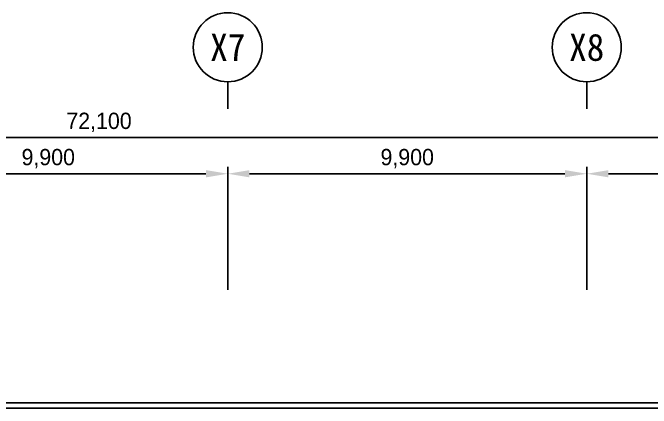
# Model space of a CAD drawing. Header units: millimetres. Extents: x 605428 to 684586, y -474155 to -416366.
# Drawn here: x 645204 to 662813, y -427279 to -416366 of the extents above; entities that cross this region are included whole.
import ezdxf
from ezdxf.enums import TextEntityAlignment as Align

# ---------------------------------------------------------------- set-up
doc = ezdxf.new("R2010")
doc.units = ezdxf.units.MM
doc.header["$LTSCALE"] = 500
doc.header["$PDMODE"] = 2
doc.layers.get('Defpoints').update_dxf_attribs({"color": 8})
for name, color, linetype in [('A-GRID-DIMS', 14, 'Continuous'), ('ARCH', 9, 'Continuous'), ('DIM', 7, 'Continuous')]:
    doc.layers.add(name, color=color, linetype=linetype)
doc.styles.add('돋움', font='')
doc.styles.add('울릉도l', font='')
doc.styles.get('돋움').set_extended_font_data('DotumChe')
doc.styles.get('울릉도l').set_extended_font_data('Dotum')
doc.dimstyles.new('HS-300', dxfattribs={"dimscale": 150, "dimtxt": 3, "dimasz": 4, "dimexe": 1.25, "dimexo": 2, "dimgap": 1, "dimtad": 1, "dimtoh": 1, "dimdec": 0, "dimlunit": 6, "dimtxsty": '울릉도l', "dimcen": 2.5, "dimclrd": 15, "dimclre": 15, "dimadec": 0, "dimazin": 0, "dimtfac": 1, "dimtdec": 0, "dimtmove": 0, "dimatfit": 3, "dimfxl": 0, "dimarcsym": 0})

# ---------------------------------------------------------------- blocks, each defined once
blk = doc.blocks.new('*U4')
blk.add_line((0, 5), (0, 0))
blk.add_circle((0, 11.35), 6.35)
at = {"color": 3, "style": '돋움'}
blk.add_attdef('NO', text='', height=5, dxfattribs=at).set_placement((0, 11.35), align=Align.MIDDLE_CENTER)
blk = doc.blocks.new('*D8')
at = {"layer": 'Defpoints', "color": 0}
for p in [(651133, -420808), (641233, -424308), (651133, -424308)]:
    blk.add_point(p, dxfattribs=at)
at = {"layer": 'DIM', "color": 1, "lineweight": -2}
for p, q in [((641233, -424008), (641233, -420621)), ((651133, -424008), (651133, -420621)), ((641833, -420808), (650533, -420808))]:
    blk.add_line(p, q, dxfattribs=at)
at = {"layer": 'DIM', "color": 1}
for points in [[(641833, -420708), (641833, -420908), (641233, -420808)], [(650533, -420708), (650533, -420908), (651133, -420808)]]:
    blk.add_solid(points, dxfattribs=at)
at = {"layer": 'DIM', "color": 0, "insert": (646183, -420390), "char_height": 450, "attachment_point": 5, "style": '울릉도l'}
blk.add_mtext('9,900', dxfattribs=at)
blk = doc.blocks.new('*D9')
at = {"layer": 'Defpoints', "color": 0}
for p in [(661033, -420808), (651133, -424308), (661033, -424308)]:
    blk.add_point(p, dxfattribs=at)
at = {"layer": 'DIM', "color": 1, "lineweight": -2}
for p, q in [((651133, -424008), (651133, -420621)), ((661033, -424008), (661033, -420621)), ((651733, -420808), (660433, -420808))]:
    blk.add_line(p, q, dxfattribs=at)
at = {"layer": 'DIM', "color": 1}
for points in [[(651733, -420708), (651733, -420908), (651133, -420808)], [(660433, -420708), (660433, -420908), (661033, -420808)]]:
    blk.add_solid(points, dxfattribs=at)
at = {"layer": 'DIM', "color": 0, "insert": (656083, -420390), "char_height": 450, "attachment_point": 5, "style": '울릉도l'}
blk.add_mtext('9,900', dxfattribs=at)
blk = doc.blocks.new('*D10')
at = {"layer": 'Defpoints', "color": 0}
for p in [(667633, -420808), (661033, -424308), (667633, -424308)]:
    blk.add_point(p, dxfattribs=at)
at = {"layer": 'DIM', "color": 1, "lineweight": -2}
for p, q in [((661033, -424008), (661033, -420621)), ((667633, -424008), (667633, -420621)), ((661633, -420808), (667033, -420808))]:
    blk.add_line(p, q, dxfattribs=at)
at = {"layer": 'DIM', "color": 1}
for points in [[(661633, -420708), (661633, -420908), (661033, -420808)], [(667033, -420708), (667033, -420908), (667633, -420808)]]:
    blk.add_solid(points, dxfattribs=at)
at = {"layer": 'DIM', "color": 0, "insert": (664333, -420390), "char_height": 450, "attachment_point": 5, "style": '울릉도l'}
blk.add_mtext('6,600', dxfattribs=at)
blk = doc.blocks.new('*D13')
at = {"layer": 'Defpoints', "color": 0}
for p in [(683633, -419808), (611533, -424008), (683633, -424308)]:
    blk.add_point(p, dxfattribs=at)
at = {"layer": 'DIM', "color": 1, "lineweight": -2}
for p, q in [((611533, -423708), (611533, -419621)), ((683633, -424008), (683633, -419621)), ((612133, -419808), (683033, -419808))]:
    blk.add_line(p, q, dxfattribs=at)
at = {"layer": 'DIM', "color": 1}
for points in [[(612133, -419708), (612133, -419908), (611533, -419808)], [(683033, -419708), (683033, -419908), (683633, -419808)]]:
    blk.add_solid(points, dxfattribs=at)
at = {"layer": 'DIM', "color": 0, "insert": (647583, -419390), "char_height": 450, "attachment_point": 5, "style": '울릉도l'}
blk.add_mtext('72,100', dxfattribs=at)

msp = doc.modelspace()

# ---------------------------------------------------------------- linework, layer by layer
at = {"layer": 'ARCH'}
msp.add_line((684312.8, -427128.5), (609614.7, -427128.6), dxfattribs=at)
at = {"layer": 'ARCH', "color": 9}
msp.add_line((684162.8, -427278.5), (611382.8, -427278.6), dxfattribs=at)

# ---------------------------------------------------------------- block references
at = {"layer": 'A-GRID-DIMS', "xscale": 150, "yscale": 150, "zscale": 150}
for p, values in [((651133.6, -419021), {'NO': 'X7'}), ((661033.6, -419020.9), {'NO': 'X8'})]:
    msp.add_blockref('*U4', p, dxfattribs=at).add_auto_attribs(values)

# ---------------------------------------------------------------- dimensions: what is measured, and where the dimension line sits
at = {"layer": 'DIM'}
for base, p1, p2, picture, middle in [((683632.8, -419808.5), (611532.8, -424008.5), (683632.8, -424308.5), '*D13', (647582.8, -419389.8)), ((651132.8, -420808.5), (641232.8, -424308.5), (651132.8, -424308.5), '*D8', (646182.8, -420389.8)), ((661032.8, -420808.5), (651132.8, -424308.5), (661032.8, -424308.5), '*D9', (656082.8, -420389.8)), ((667632.8, -420808.5), (661032.8, -424308.5), (667632.8, -424308.5), '*D10', (664332.8, -420389.8))]:
    dim = msp.add_linear_dim(base=base, p1=p1, p2=p2, dimstyle='HS-300', override={"dimclrd": 1, "dimclre": 1, "dimtmove": 1}, dxfattribs=at)
    dim.commit()
    dim.dimension.update_dxf_attribs({"geometry": picture, "text_midpoint": middle})

doc.saveas('drawing.dxf')
